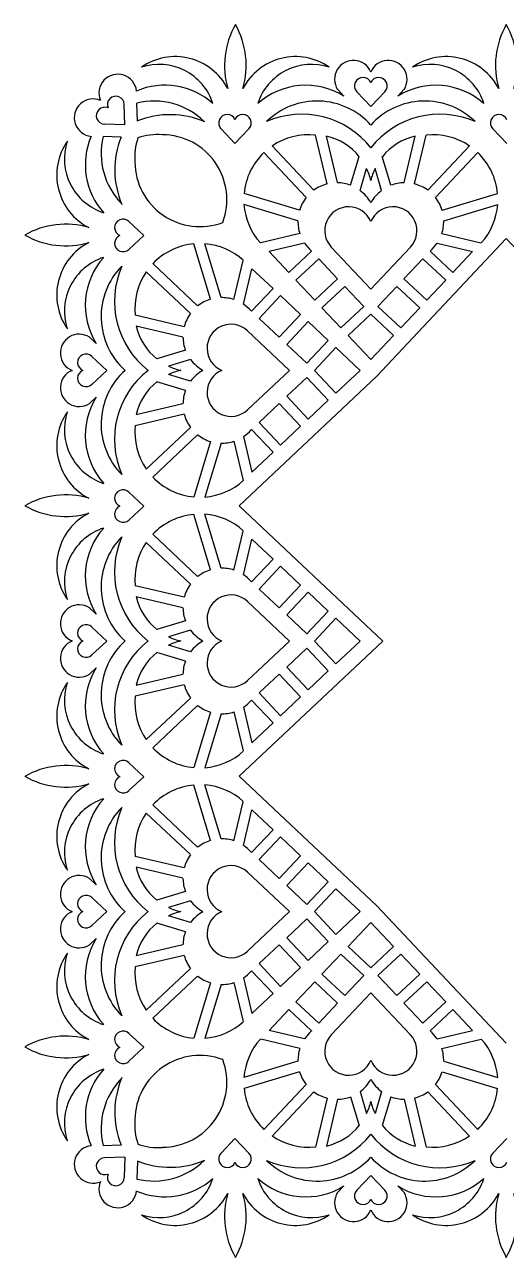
# Model space of a CAD drawing. Extents: x -508 to -157, y 123 to 262.
# Drawn here: x -507.7 to -453.5, y 122.9 to 262 of the extents above; entities that cross this region are included whole.
import ezdxf

# ---------------------------------------------------------------- set-up
doc = ezdxf.new("R2010")
doc.units = 0
doc.layers.get('0').update_dxf_attribs({"linetype": 'CONTINUOUS'})

msp = doc.modelspace()

# ---------------------------------------------------------------- linework, layer by layer
for p, q in [((-472.47, 254.68), (-471.76, 253.92)), ((-464.98, 254.68), (-465.69, 253.92)), ((-468.73, 252.73), (-470.3, 254.41)), ((-468.73, 252.73), (-467.15, 254.41)), ((-496.44, 250.68), (-496.51, 252.98)), ((-495.03, 251.1), (-495.11, 253.13)), ((-496.44, 250.68), (-498.74, 250.75)), ((-496.86, 249.28), (-498.89, 249.35)), ((-484.04, 248.56), (-485.61, 250.23)), ((-484.04, 248.56), (-482.46, 250.23)), ((-473.66, 244.01), (-474.96, 249.52)), ((-472.49, 244.15), (-473.73, 249.41)), ((-464.97, 244.15), (-463.73, 249.41)), ((-463.79, 244.01), (-462.49, 249.52)), ((-453.41, 248.56), (-454.99, 250.23)), ((-475.16, 243.3), (-479.85, 248.29)), ((-462.29, 243.3), (-457.6, 248.29)), ((-476, 242.48), (-480.77, 247.54)), ((-471, 243.86), (-470.03, 247.09)), ((-466.46, 243.86), (-467.43, 247.09)), ((-461.45, 242.48), (-456.68, 247.54)), ((-469.94, 243.28), (-469.2, 245.76)), ((-467.51, 243.28), (-468.25, 245.76)), ((-476.76, 241.03), (-483.01, 242.91)), ((-460.69, 241.03), (-454.44, 242.91)), ((-476.94, 239.85), (-483.02, 241.68)), ((-460.51, 239.85), (-454.43, 241.68)), ((-494.31, 238.19), (-495.99, 239.77)), ((-494.31, 238.19), (-495.99, 236.62)), ((-476.73, 238.4), (-481.13, 237.36)), ((-460.72, 238.4), (-456.32, 237.36)), ((-486.78, 231), (-488.66, 237.26)), ((-485.61, 231.19), (-487.44, 237.26)), ((-476.2, 237.31), (-480.2, 236.37)), ((-475.4, 236.42), (-475.43, 236.45)), ((-468.73, 232.14), (-473.18, 236.88)), ((-468.73, 232.14), (-464.27, 236.88)), ((-468.06, 222.31), (-453.46, 237.83)), ((-462.05, 236.42), (-462.02, 236.45)), ((-461.26, 237.31), (-457.25, 236.37)), ((-438.19, 221.6), (-453.46, 237.83)), ((-484.15, 230.97), (-483.11, 235.38)), ((-477.97, 234), (-480.2, 236.37)), ((-475.4, 236.42), (-477.97, 234)), ((-474.59, 235.56), (-477.16, 233.14)), ((-472.47, 233.3), (-474.59, 235.56)), ((-464.99, 233.3), (-462.86, 235.56)), ((-462.86, 235.56), (-460.29, 233.14)), ((-462.05, 236.42), (-459.48, 234)), ((-459.48, 234), (-457.25, 236.37)), ((-489.05, 229.4), (-494.04, 234.09)), ((-488.24, 230.25), (-493.3, 235.01)), ((-483.07, 230.44), (-482.13, 234.44)), ((-479.75, 232.21), (-482.13, 234.44)), ((-475.04, 230.88), (-477.16, 233.14)), ((-472.47, 233.3), (-475.04, 230.88)), ((-471.66, 232.44), (-474.23, 230.02)), ((-469.53, 230.18), (-471.66, 232.44)), ((-467.92, 230.18), (-465.79, 232.44)), ((-465.79, 232.44), (-463.22, 230.02)), ((-464.99, 233.3), (-462.42, 230.88)), ((-462.42, 230.88), (-460.29, 233.14)), ((-482.17, 229.64), (-479.75, 232.21)), ((-481.32, 228.84), (-478.9, 231.41)), ((-476.64, 229.28), (-478.9, 231.41)), ((-482.17, 229.64), (-482.21, 229.68)), ((-472.1, 227.76), (-474.23, 230.02)), ((-469.53, 230.18), (-472.1, 227.76)), ((-467.92, 230.18), (-465.35, 227.76)), ((-465.35, 227.76), (-463.22, 230.02)), ((-489.77, 227.9), (-495.28, 229.2)), ((-479.05, 226.71), (-481.32, 228.84)), ((-479.05, 226.71), (-476.64, 229.28)), ((-478.2, 225.9), (-475.78, 228.47)), ((-473.52, 226.34), (-475.78, 228.47)), ((-468.73, 229.32), (-471.29, 226.91)), ((-468.73, 229.32), (-466.16, 226.91)), ((-500.44, 226.71), (-499.67, 226)), ((-489.9, 226.73), (-495.17, 227.97)), ((-477.9, 222.97), (-482.64, 227.43)), ((-468.73, 224.18), (-471.29, 226.91)), ((-468.73, 224.18), (-466.16, 226.91)), ((-475.94, 223.78), (-478.2, 225.9)), ((-475.94, 223.78), (-473.52, 226.34)), ((-475.08, 222.97), (-472.66, 225.54)), ((-469.93, 222.97), (-472.66, 225.54)), ((-498.49, 222.97), (-500.16, 224.55)), ((-489.62, 225.24), (-492.84, 224.27)), ((-489.04, 224.19), (-491.51, 223.44)), ((-498.49, 222.97), (-500.16, 221.39)), ((-477.9, 222.97), (-482.64, 218.51)), ((-475.08, 222.97), (-472.66, 220.4)), ((-469.93, 222.97), (-472.66, 220.4)), ((-489.62, 220.7), (-492.84, 221.67)), ((-489.04, 221.75), (-491.51, 222.5)), ((-468.06, 222.31), (-483.58, 207.7)), ((-475.94, 222.16), (-478.2, 220.04)), ((-475.94, 222.16), (-473.52, 219.59)), ((-500.44, 219.23), (-499.67, 219.94)), ((-478.2, 220.04), (-475.78, 217.47)), ((-489.9, 219.21), (-495.17, 217.97)), ((-479.05, 219.23), (-481.32, 217.1)), ((-479.05, 219.23), (-476.64, 216.66)), ((-473.52, 219.59), (-475.78, 217.47)), ((-489.77, 218.03), (-495.28, 216.73)), ((-481.32, 217.1), (-478.9, 214.53)), ((-489.05, 216.54), (-494.04, 211.84)), ((-488.24, 215.69), (-493.3, 210.93)), ((-482.17, 216.3), (-482.21, 216.26)), ((-482.17, 216.3), (-479.75, 213.73)), ((-476.64, 216.66), (-478.9, 214.53)), ((-486.78, 214.94), (-488.66, 208.68)), ((-485.61, 214.75), (-487.44, 208.67)), ((-484.15, 214.97), (-483.11, 210.56)), ((-483.07, 215.5), (-482.13, 211.49)), ((-479.75, 213.73), (-482.13, 211.49)), ((-494.31, 207.66), (-495.99, 209.24)), ((-494.31, 207.66), (-495.99, 206.08)), ((-467.36, 192.43), (-483.58, 207.7)), ((-486.78, 200.47), (-488.66, 206.72)), ((-485.61, 200.65), (-487.44, 206.73)), ((-488.24, 199.71), (-493.3, 204.48)), ((-484.15, 200.43), (-483.11, 204.84)), ((-489.05, 198.86), (-494.04, 203.56)), ((-483.07, 199.9), (-482.13, 203.91)), ((-479.75, 201.68), (-482.13, 203.91)), ((-482.17, 199.11), (-479.75, 201.68)), ((-481.32, 198.3), (-478.9, 200.87)), ((-476.64, 198.74), (-478.9, 200.87)), ((-482.17, 199.11), (-482.21, 199.14)), ((-489.77, 197.37), (-495.28, 198.67)), ((-479.05, 196.17), (-481.32, 198.3)), ((-479.05, 196.17), (-476.64, 198.74)), ((-478.2, 195.37), (-475.78, 197.94)), ((-473.52, 195.81), (-475.78, 197.94)), ((-500.44, 196.18), (-499.67, 195.47)), ((-489.9, 196.19), (-495.17, 197.43)), ((-477.9, 192.43), (-482.64, 196.89)), ((-475.94, 193.24), (-478.2, 195.37)), ((-475.94, 193.24), (-473.52, 195.81)), ((-475.08, 192.43), (-472.66, 195)), ((-469.93, 192.43), (-472.66, 195)), ((-498.49, 192.43), (-500.16, 194.01)), ((-489.62, 194.7), (-492.84, 193.73)), ((-489.04, 193.65), (-491.51, 192.9)), ((-498.49, 192.43), (-500.16, 190.86)), ((-489.04, 191.22), (-491.51, 191.96)), ((-467.36, 192.43), (-483.58, 177.17)), ((-477.9, 192.43), (-482.64, 187.98)), ((-475.08, 192.43), (-472.66, 189.86)), ((-469.93, 192.43), (-472.66, 189.86)), ((-489.62, 190.16), (-492.84, 191.13)), ((-475.94, 191.63), (-478.2, 189.5)), ((-475.94, 191.63), (-473.52, 189.06)), ((-500.44, 188.69), (-499.67, 189.4)), ((-478.2, 189.5), (-475.78, 186.93)), ((-489.9, 188.67), (-495.17, 187.43)), ((-479.05, 188.69), (-481.32, 186.57)), ((-479.05, 188.69), (-476.64, 186.12)), ((-473.52, 189.06), (-475.78, 186.93)), ((-489.77, 187.5), (-495.28, 186.2)), ((-481.32, 186.57), (-478.9, 184)), ((-489.05, 186), (-494.04, 181.31)), ((-488.24, 185.16), (-493.3, 180.39)), ((-482.17, 185.76), (-482.21, 185.72)), ((-482.17, 185.76), (-479.75, 183.19)), ((-476.64, 186.12), (-478.9, 184)), ((-486.78, 184.4), (-488.66, 178.15)), ((-485.61, 184.21), (-487.44, 178.14)), ((-484.15, 184.43), (-483.11, 180.03)), ((-483.07, 184.96), (-482.13, 180.96)), ((-479.75, 183.19), (-482.13, 180.96)), ((-494.31, 177.12), (-495.99, 178.7)), ((-494.31, 177.12), (-495.99, 175.55)), ((-468.06, 162.56), (-483.58, 177.17)), ((-486.78, 169.93), (-488.66, 176.18)), ((-485.61, 170.12), (-487.44, 176.19)), ((-488.24, 169.17), (-493.3, 173.94)), ((-484.15, 169.9), (-483.11, 174.3)), ((-489.05, 168.33), (-494.04, 173.02)), ((-483.07, 169.37), (-482.13, 173.37)), ((-479.75, 171.14), (-482.13, 173.37)), ((-482.17, 168.57), (-479.75, 171.14)), ((-481.32, 167.77), (-478.9, 170.34)), ((-476.64, 168.21), (-478.9, 170.34)), ((-482.17, 168.57), (-482.21, 168.61)), ((-489.77, 166.83), (-495.28, 168.13)), ((-479.05, 165.64), (-481.32, 167.77)), ((-479.05, 165.64), (-476.64, 168.21)), ((-478.2, 164.83), (-475.78, 167.4)), ((-473.52, 165.27), (-475.78, 167.4)), ((-500.44, 165.64), (-499.67, 164.93)), ((-489.9, 165.66), (-495.17, 166.9)), ((-477.9, 161.9), (-482.64, 166.36)), ((-489.62, 164.17), (-492.84, 163.2)), ((-475.94, 162.7), (-478.2, 164.83)), ((-475.94, 162.7), (-473.52, 165.27)), ((-475.08, 161.9), (-472.66, 164.47)), ((-469.93, 161.9), (-472.66, 164.47)), ((-498.49, 161.9), (-500.16, 163.48)), ((-489.04, 163.11), (-491.51, 162.37)), ((-498.49, 161.9), (-500.16, 160.32)), ((-489.04, 160.68), (-491.51, 161.43)), ((-477.9, 161.9), (-482.64, 157.44)), ((-475.08, 161.9), (-472.66, 159.33)), ((-469.93, 161.9), (-472.66, 159.33)), ((-468.06, 162.56), (-453.46, 147.04)), ((-489.62, 159.63), (-492.84, 160.6)), ((-475.94, 161.09), (-478.2, 158.96)), ((-475.94, 161.09), (-473.52, 158.52)), ((-468.73, 160.69), (-471.29, 157.96)), ((-468.73, 160.69), (-466.16, 157.96)), ((-500.44, 158.16), (-499.67, 158.87)), ((-478.2, 158.96), (-475.78, 156.39)), ((-489.9, 158.14), (-495.17, 156.9)), ((-479.05, 158.16), (-481.32, 156.03)), ((-479.05, 158.16), (-476.64, 155.59)), ((-473.52, 158.52), (-475.78, 156.39)), ((-468.73, 155.54), (-471.29, 157.96)), ((-468.73, 155.54), (-466.16, 157.96)), ((-489.77, 156.96), (-495.28, 155.66)), ((-481.32, 156.03), (-478.9, 153.46)), ((-472.1, 157.11), (-474.23, 154.84)), ((-469.53, 154.69), (-472.1, 157.11)), ((-467.92, 154.69), (-465.35, 157.11)), ((-465.35, 157.11), (-463.22, 154.84)), ((-489.05, 155.47), (-494.04, 150.77)), ((-488.24, 154.62), (-493.3, 149.86)), ((-483.07, 154.43), (-482.13, 150.42)), ((-482.17, 155.22), (-482.21, 155.19)), ((-482.17, 155.22), (-479.75, 152.65)), ((-476.64, 155.59), (-478.9, 153.46)), ((-471.66, 152.43), (-474.23, 154.84)), ((-469.53, 154.69), (-471.66, 152.43)), ((-467.92, 154.69), (-465.79, 152.43)), ((-465.79, 152.43), (-463.22, 154.84)), ((-486.78, 153.86), (-488.66, 147.61)), ((-485.61, 153.68), (-487.44, 147.6)), ((-484.15, 153.9), (-483.11, 149.49)), ((-475.04, 153.99), (-477.16, 151.73)), ((-472.47, 151.57), (-475.04, 153.99)), ((-464.99, 151.57), (-462.42, 153.99)), ((-462.42, 153.99), (-460.29, 151.73)), ((-479.75, 152.65), (-482.13, 150.42)), ((-474.59, 149.31), (-477.16, 151.73)), ((-468.73, 152.73), (-473.18, 147.99)), ((-468.73, 152.73), (-464.27, 147.99)), ((-462.86, 149.31), (-460.29, 151.73)), ((-477.97, 150.87), (-480.2, 148.5)), ((-475.4, 148.45), (-477.97, 150.87)), ((-472.47, 151.57), (-474.59, 149.31)), ((-464.99, 151.57), (-462.86, 149.31)), ((-462.05, 148.45), (-459.48, 150.87)), ((-459.48, 150.87), (-457.25, 148.5)), ((-494.31, 146.59), (-495.99, 148.16)), ((-476.73, 146.47), (-481.13, 147.51)), ((-476.2, 147.55), (-480.2, 148.5)), ((-475.4, 148.45), (-475.43, 148.41)), ((-462.05, 148.45), (-462.02, 148.41)), ((-461.26, 147.55), (-457.25, 148.5)), ((-460.72, 146.47), (-456.28, 147.52)), ((-494.31, 146.59), (-495.99, 145.01)), ((-476.94, 145.01), (-483.02, 143.19)), ((-460.51, 145.01), (-454.43, 143.19)), ((-476.76, 143.84), (-483.01, 141.96)), ((-460.69, 143.84), (-454.44, 141.96)), ((-476, 142.39), (-480.77, 137.32)), ((-461.45, 142.39), (-456.68, 137.32)), ((-475.16, 141.57), (-479.85, 136.58)), ((-473.66, 140.86), (-474.96, 135.34)), ((-472.49, 140.72), (-473.73, 135.45)), ((-471, 141.01), (-470.03, 137.78)), ((-469.94, 141.59), (-469.2, 139.11)), ((-467.51, 141.59), (-468.25, 139.11)), ((-466.46, 141.01), (-467.43, 137.78)), ((-464.97, 140.72), (-463.73, 135.45)), ((-463.79, 140.86), (-462.49, 135.34)), ((-462.29, 141.57), (-457.6, 136.58)), ((-484.04, 136.31), (-485.61, 134.64)), ((-484.04, 136.31), (-482.46, 134.64)), ((-453.41, 136.31), (-454.99, 134.64)), ((-498.89, 135.52), (-496.86, 135.59)), ((-496.44, 134.19), (-498.74, 134.12)), ((-496.44, 134.19), (-496.51, 131.89)), ((-495.03, 133.76), (-495.11, 131.73)), ((-468.73, 132.13), (-470.3, 130.46)), ((-468.73, 132.13), (-467.15, 130.46)), ((-472.47, 130.19), (-471.76, 130.95)), ((-464.98, 130.19), (-465.69, 130.95))]:
    msp.add_line(p, q)
for centre, radius, start, end in [((-475.95, 257.38), 9.26, 150.2195, 196.4556), ((-492.03, 257.38), 9.26, 343.5444, 29.7805), ((-445.42, 257.38), 9.26, 150.2195, 196.4556), ((-461.5, 257.38), 9.26, 343.5444, 29.7805), ((-490.77, 251.7), 6.67, 27.2657, 124.8817), ((-492.59, 251.11), 6.38, 17.9334, 108.2335), ((-477.22, 251.7), 6.67, 55.1183, 152.7343), ((-475.4, 251.11), 6.38, 71.7665, 162.0666), ((-470.69, 255.83), 2.12, 22.1916, 212.9358), ((-466.76, 255.83), 2.12, 327.0642, 157.8084), ((-460.23, 251.7), 6.67, 27.2657, 124.8817), ((-462.05, 251.11), 6.38, 17.9334, 108.2335), ((-497.24, 254.26), 2.12, 6.1893, 202.8084), ((-469.61, 255.06), 0.954, 22.1916, 223.2633), ((-467.84, 255.06), 0.954, 316.7367, 157.8084), ((-491.94, 247.01), 8.13, 48.1948, 113.1532), ((-476.05, 247.01), 8.13, 58.1142, 131.8052), ((-461.4, 247.01), 8.13, 48.1948, 121.8858), ((-500.02, 251.48), 2.12, 67.1916, 263.8107), ((-497.46, 252.95), 0.954, 1.7367, 202.8084), ((-493.2, 245.23), 8.13, 45.568, 103.5466), ((-474.78, 245.23), 8.13, 41.8237, 134.432), ((-462.67, 245.23), 8.13, 45.568, 138.1763), ((-498.71, 251.7), 0.954, 67.1916, 268.2633), ((-491.35, 241.94), 9.88, 66.7265, 111.9154), ((-484.92, 250.89), 0.954, 22.1916, 223.2633), ((-483.15, 250.89), 0.954, 316.7367, 157.8084), ((-476.51, 241.99), 9.88, 37.9811, 113.6405), ((-460.94, 241.99), 9.88, 66.3595, 142.0189), ((-454.3, 250.89), 0.954, 22.1916, 223.2633), ((-492.77, 246.18), 8.13, 156.8468, 221.8052), ((-490.99, 247.45), 8.13, 166.4534, 224.432), ((-487.7, 245.59), 9.88, 158.0846, 203.2735), ((-488.67, 247), 6.67, 160.6687, 184.6528), ((-492.76, 242.91), 6.67, 85.3472, 109.3313), ((-492.27, 242.24), 7.32, 339.3764, 89.5781), ((-475.72, 242.24), 7.32, 84.0698, 124.3531), ((-475.23, 242.91), 6.67, 38.7088, 76.9688), ((-462.22, 242.91), 6.67, 103.0312, 141.2912), ((-461.73, 242.24), 7.32, 55.6469, 95.9302), ((-497.45, 245.01), 6.67, 145.1183, 242.7343), ((-496.87, 246.83), 6.38, 161.7665, 252.0666), ((-487.99, 246.51), 7.32, 180.4219, 290.6236), ((-475.72, 242.24), 7.32, 133.5879, 174.7728), ((-461.73, 242.24), 7.32, 5.2272, 46.4121), ((-475.23, 242.91), 6.67, 12.7907, 25.2329), ((-462.22, 242.91), 6.67, 154.7671, 167.2093), ((-472.56, 239.76), 4.38, 104.5257, 126.3006), ((-472.56, 239.76), 4.38, 69.0837, 89.0125), ((-464.89, 239.76), 4.38, 90.9875, 110.9163), ((-464.89, 239.76), 4.38, 53.6994, 75.4743), ((-472.56, 239.76), 4.38, 141.715, 163.2788), ((-472.56, 239.76), 4.38, 28.9966, 53.3205), ((-464.89, 239.76), 4.38, 126.6795, 151.0034), ((-464.89, 239.76), 4.38, 16.7212, 38.285), ((-475.72, 242.24), 7.32, 184.3684, 221.8816), ((-471.22, 238.73), 2.7, 22.1916, 223.2633), ((-466.23, 238.73), 2.7, 316.7367, 157.8084), ((-461.73, 242.24), 7.32, 318.1184, 355.6316), ((-503.13, 230.2), 9.26, 73.5444, 119.7805), ((-496.64, 239.08), 0.954, 46.7367, 247.8084), ((-472.56, 239.76), 4.38, 178.8365, 198.183), ((-464.89, 239.76), 4.38, 341.817, 1.1635), ((-503.13, 246.28), 9.26, 240.2195, 286.4556), ((-496.64, 237.31), 0.954, 112.1916, 313.2633), ((-497.45, 231.46), 6.67, 117.2657, 214.8817), ((-487.99, 229.96), 7.32, 95.2272, 136.4121), ((-487.99, 229.96), 7.32, 48.1184, 85.6316), ((-472.56, 239.76), 4.38, 213.9929, 229.0468), ((-464.89, 239.76), 4.38, 310.9532, 326.0071), ((-496.87, 229.65), 6.38, 107.9334, 198.2335), ((-492.77, 230.3), 8.13, 138.1948, 211.8858), ((-490.99, 229.03), 8.13, 135.568, 228.1763), ((-487.74, 230.76), 9.88, 156.3595, 232.0189), ((-487.99, 229.96), 7.32, 145.6469, 185.9302), ((-485.52, 226.8), 4.38, 106.7212, 128.285), ((-485.52, 226.8), 4.38, 71.817, 91.1635), ((-485.52, 226.8), 4.38, 40.9532, 56.0071), ((-485.52, 226.8), 4.38, 143.6994, 165.4743), ((-484.48, 225.47), 2.7, 46.7367, 247.8084), ((-501.59, 224.93), 2.12, 57.0642, 247.8084), ((-488.67, 229.47), 6.67, 193.0312, 231.2912), ((-485.52, 226.8), 4.38, 180.9875, 200.9163), ((-500.82, 223.85), 0.954, 46.7367, 247.8084), ((-485.52, 226.8), 4.38, 216.6795, 241.0034), ((-501.59, 221.01), 2.12, 112.1916, 302.9358), ((-500.82, 222.09), 0.954, 112.1916, 313.2633), ((-490.99, 216.91), 8.13, 131.8237, 224.432), ((-487.74, 215.18), 9.88, 127.9811, 203.6405), ((-488.67, 229.47), 6.67, 244.7671, 257.2093), ((-488.67, 216.47), 6.67, 102.7907, 115.2329), ((-485.52, 219.13), 4.38, 118.9966, 143.3205), ((-484.48, 220.47), 2.7, 112.1916, 313.2633), ((-488.67, 216.47), 6.67, 128.7088, 166.9688), ((-492.77, 215.64), 8.13, 148.1142, 221.8052), ((-485.52, 219.13), 4.38, 159.0837, 179.0125), ((-497.45, 214.47), 6.67, 145.1183, 242.7343), ((-496.87, 216.29), 6.38, 161.7665, 252.0666), ((-485.52, 219.13), 4.38, 194.5257, 216.3006), ((-487.99, 215.98), 7.32, 174.0698, 214.3531), ((-485.52, 219.13), 4.38, 231.715, 253.2788), ((-485.52, 219.13), 4.38, 303.9929, 319.0468), ((-485.52, 219.13), 4.38, 268.8365, 288.183), ((-487.99, 215.98), 7.32, 223.5879, 264.7728), ((-487.99, 215.98), 7.32, 274.3684, 311.8816), ((-503.13, 199.66), 9.26, 73.5444, 119.7805), ((-496.64, 208.54), 0.954, 46.7367, 247.8084), ((-503.13, 215.74), 9.26, 240.2195, 286.4556), ((-496.64, 206.78), 0.954, 112.1916, 313.2633), ((-497.45, 200.93), 6.67, 117.2657, 214.8817), ((-487.99, 199.43), 7.32, 95.2272, 136.4121), ((-487.99, 199.43), 7.32, 48.1184, 85.6316), ((-496.87, 199.11), 6.38, 107.9334, 198.2335), ((-492.77, 199.76), 8.13, 138.1948, 211.8858), ((-490.99, 198.49), 8.13, 135.568, 228.1763), ((-487.74, 200.22), 9.88, 156.3595, 232.0189), ((-487.99, 199.43), 7.32, 145.6469, 185.9302), ((-485.52, 196.27), 4.38, 106.7212, 128.285), ((-485.52, 196.27), 4.38, 71.817, 91.1635), ((-485.52, 196.27), 4.38, 40.9532, 56.0071), ((-485.52, 196.27), 4.38, 143.6994, 165.4743), ((-484.48, 194.93), 2.7, 46.7367, 247.8084), ((-501.59, 194.4), 2.12, 57.0642, 247.8084), ((-488.67, 198.94), 6.67, 193.0312, 231.2912), ((-485.52, 196.27), 4.38, 180.9875, 200.9163), ((-500.82, 193.32), 0.954, 46.7367, 247.8084), ((-485.52, 196.27), 4.38, 216.6795, 241.0034), ((-501.59, 190.47), 2.12, 112.1916, 302.9358), ((-500.82, 191.55), 0.954, 112.1916, 313.2633), ((-490.99, 186.38), 8.13, 131.8237, 224.432), ((-487.74, 184.65), 9.88, 127.9811, 203.6405), ((-488.67, 198.94), 6.67, 244.7671, 257.2093), ((-488.67, 185.93), 6.67, 102.7907, 115.2329), ((-485.52, 188.6), 4.38, 118.9966, 143.3205), ((-484.48, 189.94), 2.7, 112.1916, 313.2633), ((-488.67, 185.93), 6.67, 128.7088, 166.9688), ((-492.77, 185.11), 8.13, 148.1142, 221.8052), ((-485.52, 188.6), 4.38, 159.0837, 179.0125), ((-497.45, 183.94), 6.67, 145.1183, 242.7343), ((-496.87, 185.76), 6.38, 161.7665, 252.0666), ((-485.52, 188.6), 4.38, 194.5257, 216.3006), ((-487.99, 185.44), 7.32, 174.0698, 214.3531), ((-485.52, 188.6), 4.38, 231.715, 253.2788), ((-485.52, 188.6), 4.38, 303.9929, 319.0468), ((-485.52, 188.6), 4.38, 268.8365, 288.183), ((-487.99, 185.44), 7.32, 223.5879, 264.7728), ((-487.99, 185.44), 7.32, 274.3684, 311.8816), ((-503.13, 169.12), 9.26, 73.5444, 119.7805), ((-496.64, 178.01), 0.954, 46.7367, 247.8084), ((-503.13, 185.21), 9.26, 240.2195, 286.4556), ((-496.64, 176.24), 0.954, 112.1916, 313.2633), ((-497.45, 170.39), 6.67, 117.2657, 214.8817), ((-487.99, 168.89), 7.32, 95.2272, 136.4121), ((-487.99, 168.89), 7.32, 48.1184, 85.6316), ((-496.87, 168.57), 6.38, 107.9334, 198.2335), ((-492.77, 169.22), 8.13, 138.1948, 211.8858), ((-490.99, 167.95), 8.13, 135.568, 228.1763), ((-487.74, 169.68), 9.88, 156.3595, 232.0189), ((-487.99, 168.89), 7.32, 145.6469, 185.9302), ((-485.52, 165.73), 4.38, 106.7212, 128.285), ((-485.52, 165.73), 4.38, 71.817, 91.1635), ((-485.52, 165.73), 4.38, 143.6994, 165.4743), ((-485.52, 165.73), 4.38, 40.9532, 56.0071), ((-484.48, 164.39), 2.7, 46.7367, 247.8084), ((-501.59, 163.86), 2.12, 57.0642, 247.8084), ((-488.67, 168.4), 6.67, 193.0312, 231.2912), ((-485.52, 165.73), 4.38, 180.9875, 200.9163), ((-500.82, 162.78), 0.954, 46.7367, 247.8084), ((-485.52, 165.73), 4.38, 216.6795, 241.0034), ((-501.59, 159.93), 2.12, 112.1916, 302.9358), ((-500.82, 161.02), 0.954, 112.1916, 313.2633), ((-490.99, 155.84), 8.13, 131.8237, 224.432), ((-487.74, 154.11), 9.88, 127.9811, 203.6405), ((-488.67, 168.4), 6.67, 244.7671, 257.2093), ((-488.67, 155.39), 6.67, 102.7907, 115.2329), ((-485.52, 158.06), 4.38, 118.9966, 143.3205), ((-484.48, 159.4), 2.7, 112.1916, 313.2633), ((-488.67, 155.39), 6.67, 128.7088, 166.9688), ((-492.77, 154.57), 8.13, 148.1142, 221.8052), ((-485.52, 158.06), 4.38, 159.0837, 179.0125), ((-497.45, 153.4), 6.67, 145.1183, 242.7343), ((-496.87, 155.22), 6.38, 161.7665, 252.0666), ((-485.52, 158.06), 4.38, 194.5257, 216.3006), ((-487.99, 154.91), 7.32, 174.0698, 214.3531), ((-485.52, 158.06), 4.38, 231.715, 253.2788), ((-485.52, 158.06), 4.38, 303.9929, 319.0468), ((-485.52, 158.06), 4.38, 268.8365, 288.183), ((-487.99, 154.91), 7.32, 223.5879, 264.7728), ((-487.99, 154.91), 7.32, 274.3684, 311.8816), ((-503.13, 138.59), 9.26, 73.5444, 119.7805), ((-496.64, 147.47), 0.954, 46.7367, 247.8084), ((-475.72, 142.63), 7.32, 138.1184, 175.6316), ((-472.56, 145.1), 4.38, 130.9532, 146.0071), ((-471.22, 146.14), 2.7, 136.7367, 337.8084), ((-466.23, 146.14), 2.7, 202.1916, 43.2633), ((-464.89, 145.1), 4.38, 33.9929, 49.0468), ((-461.73, 142.63), 7.32, 4.3684, 41.8816), ((-503.13, 154.67), 9.26, 240.2195, 286.4556), ((-496.64, 145.7), 0.954, 112.1916, 313.2633), ((-472.56, 145.1), 4.38, 161.817, 181.1635), ((-464.89, 145.1), 4.38, 358.8365, 18.183), ((-497.45, 139.86), 6.67, 117.2657, 214.8817), ((-487.99, 138.35), 7.32, 69.3764, 179.5781), ((-492.27, 142.63), 7.32, 270.4219, 20.6236), ((-496.87, 138.04), 6.38, 107.9334, 198.2335), ((-492.77, 138.69), 8.13, 138.1948, 203.1532), ((-472.56, 145.1), 4.38, 196.7212, 218.285), ((-464.89, 145.1), 4.38, 321.715, 343.2788), ((-490.99, 137.42), 8.13, 135.568, 193.5466), ((-487.7, 139.28), 9.88, 156.7265, 201.9154), ((-475.72, 142.63), 7.32, 185.2272, 226.4121), ((-472.56, 145.1), 4.38, 306.6795, 331.0034), ((-464.89, 145.1), 4.38, 208.9966, 233.3205), ((-461.73, 142.63), 7.32, 313.5879, 354.7728), ((-472.56, 145.1), 4.38, 233.6994, 255.4743), ((-472.56, 145.1), 4.38, 270.9875, 290.9163), ((-464.89, 145.1), 4.38, 249.0837, 269.0125), ((-464.89, 145.1), 4.38, 284.5257, 306.3006), ((-475.23, 141.95), 6.67, 334.7671, 347.2093), ((-462.22, 141.95), 6.67, 192.7907, 205.2329), ((-488.67, 137.87), 6.67, 175.3472, 199.3313), ((-475.23, 141.95), 6.67, 283.0312, 321.2912), ((-462.22, 141.95), 6.67, 218.7088, 256.9688), ((-476.51, 142.88), 9.88, 246.3595, 322.0189), ((-475.72, 142.63), 7.32, 235.6469, 275.9302), ((-460.94, 142.88), 9.88, 217.9811, 293.6405), ((-461.73, 142.63), 7.32, 264.0698, 304.3531), ((-500.02, 133.38), 2.12, 96.1893, 292.8084), ((-492.76, 141.95), 6.67, 250.6687, 274.6528), ((-498.71, 133.17), 0.954, 91.7367, 292.8084), ((-493.2, 139.63), 8.13, 256.4534, 314.432), ((-491.35, 142.93), 9.88, 248.0846, 293.2735), ((-484.92, 133.98), 0.954, 136.7367, 337.8084), ((-483.15, 133.98), 0.954, 202.1916, 43.2633), ((-474.78, 139.63), 8.13, 225.568, 318.1763), ((-462.67, 139.63), 8.13, 221.8237, 314.432), ((-454.3, 133.98), 0.954, 136.7367, 337.8084), ((-497.46, 131.92), 0.954, 157.1916, 358.2633), ((-497.24, 130.61), 2.12, 157.1916, 353.8107), ((-491.94, 137.85), 8.13, 246.8468, 311.8052), ((-492.59, 133.76), 6.38, 251.7665, 342.0666), ((-476.05, 137.85), 8.13, 228.1948, 301.8858), ((-475.4, 133.76), 6.38, 197.9334, 288.2335), ((-461.4, 137.85), 8.13, 238.1142, 311.8052), ((-462.05, 133.76), 6.38, 251.7665, 342.0666), ((-490.77, 133.17), 6.67, 235.1183, 332.7343), ((-475.95, 127.49), 9.26, 163.5444, 209.7805), ((-492.03, 127.49), 9.26, 330.2195, 16.4556), ((-477.22, 133.17), 6.67, 207.2657, 304.8817), ((-470.69, 129.04), 2.12, 147.0642, 337.8084), ((-469.61, 129.81), 0.954, 136.7367, 337.8084), ((-467.84, 129.81), 0.954, 202.1916, 43.2633), ((-466.76, 129.04), 2.12, 202.1916, 32.9358), ((-460.23, 133.17), 6.67, 235.1183, 332.7343), ((-445.42, 127.49), 9.26, 163.5444, 209.7805), ((-461.5, 127.49), 9.26, 330.2195, 16.4556)]:
    msp.add_arc(centre, radius, start, end)

doc.saveas('drawing.dxf')
